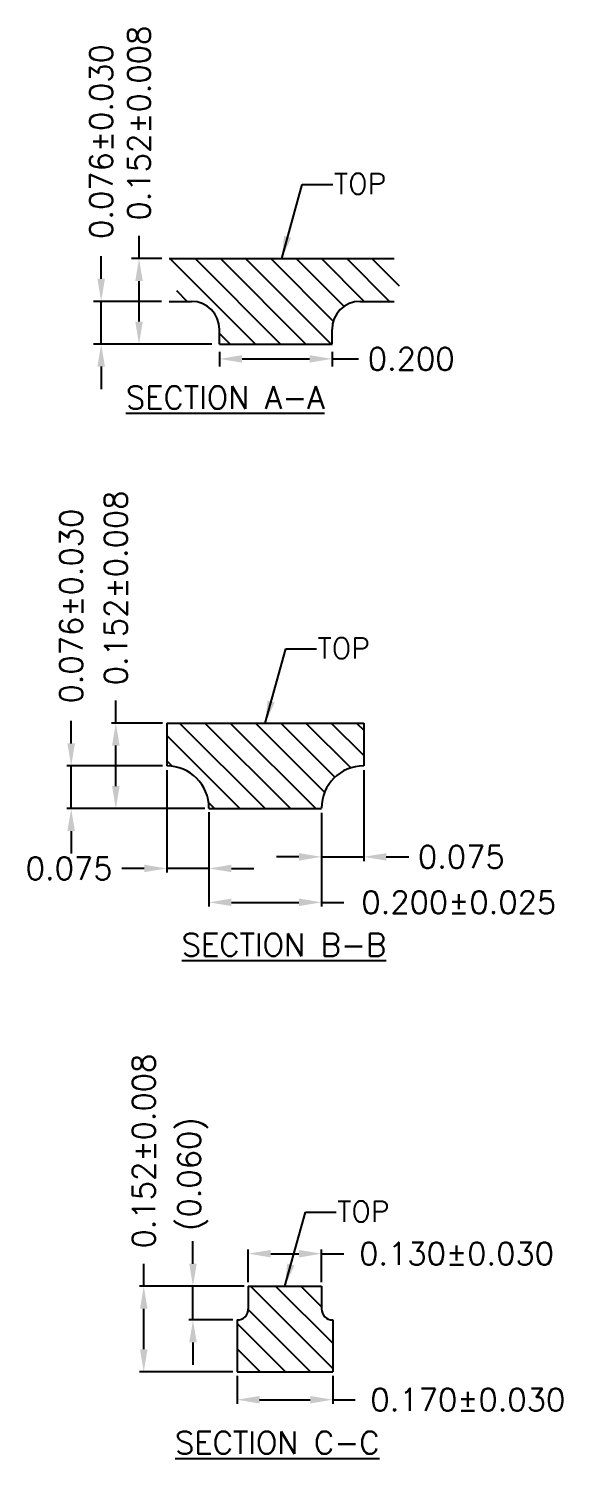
# Model space of a CAD drawing. Header units: millimetres. Extents: x 425.67 to 433.73, y 107.94 to 113.78.
# Drawn here: x 431.83 to 433.73, y 108.7 to 113.78 of the extents above; entities that cross this region are included whole.
import ezdxf

# ---------------------------------------------------------------- set-up
doc = ezdxf.new("R2010")
doc.units = ezdxf.units.MM
doc.header["$LTSCALE"] = 0.5
doc.header["$PDMODE"] = 98
doc.layers.add('TB', color=7, linetype='Continuous')
doc.styles.add('ADESK1', font='romans')
doc.styles.add('Chinese', font='SimSun.ttf', dxfattribs={"height": 5})
doc.styles.add('SIMPLEX', font='simplex.shx')
doc.dimstyles.new('Standard$0', dxfattribs={"dimtxt": 0.08, "dimasz": 0.08, "dimexe": 0.027, "dimexo": 0.027, "dimgap": 0.027, "dimtad": 1, "dimdec": 3, "dimrnd": 0.0005, "dimzin": 1, "dimtxsty": 'SIMPLEX', "dimcen": 0.1905, "dimclrd": 256, "dimclre": 256, "dimclrt": 256, "dimazin": 3, "dimtp": 0.03, "dimtm": 0.05, "dimtfac": 0.8, "dimtdec": 3, "dimtmove": 0, "dimatfit": 3, "dimfxl": 0.05, "dimtzin": 4, "dimlwd": -1, "dimlwe": -1})
doc.dimstyles.new('Standard4', dxfattribs={"dimtxt": 0.08, "dimasz": 0.08, "dimexe": 0.015, "dimexo": 0.015, "dimgap": 0.027, "dimtad": 1, "dimdec": 3, "dimrnd": 0.0005, "dimzin": 1, "dimtxsty": 'SIMPLEX', "dimcen": 0.1905, "dimclrd": 256, "dimclre": 256, "dimclrt": 256, "dimazin": 3, "dimtp": 0.03, "dimtm": 0.05, "dimtfac": 0.8, "dimtdec": 3, "dimtmove": 0, "dimatfit": 3, "dimfxl": 0.05, "dimtzin": 4, "dimlwd": -1, "dimlwe": -1})
doc.dimstyles.new('Standard4$0', dxfattribs={"dimtxt": 0.08, "dimasz": 0.08, "dimexe": 0.015, "dimexo": 0.015, "dimgap": 0.027, "dimtad": 1, "dimdec": 3, "dimrnd": 0.0005, "dimzin": 1, "dimtxsty": 'SIMPLEX', "dimcen": 0.1905, "dimclrd": 256, "dimclre": 256, "dimclrt": 256, "dimazin": 3, "dimtp": 0.03, "dimtm": 0.05, "dimtfac": 0.8, "dimtdec": 3, "dimtmove": 0, "dimatfit": 3, "dimfxl": 0.05, "dimtzin": 4, "dimlwd": -1, "dimlwe": -1})
pattern_1 = [(135, (407.43764, 111.00964), (-0.04490128, -0.04490128), [])]

# ---------------------------------------------------------------- blocks, each defined once
blk = doc.blocks.new('*D52')
at = {"ltscale": 0.1, "transparency": 16777216}
for p, q in [((432.0889, 112.8935), (432.0889, 112.9735)), ((432.3038, 112.8135), (432.0619, 112.8135)), ((432.0889, 112.6615), (432.0889, 112.8135)), ((432.4824, 112.6615), (432.0619, 112.6615)), ((432.0889, 112.5815), (432.0889, 112.5015))]:
    blk.add_line(p, q, dxfattribs=at)
for points in [[(432.0755, 112.8935), (432.1022, 112.8935), (432.0889, 112.8135)], [(432.0755, 112.5815), (432.1022, 112.5815), (432.0889, 112.6615)]]:
    blk.add_solid(points, dxfattribs=at)
at = {"layer": 'Defpoints', "color": 0, "ltscale": 0.1, "transparency": 16777216}
for p in [(432.0889, 112.8135), (432.3308, 112.8135), (432.5094, 112.6615)]:
    blk.add_point(p, dxfattribs=at)
at = {"ltscale": 0.1, "transparency": 16777216, "insert": (432.0889, 113.3814), "char_height": 0.08, "attachment_point": 5, "rotation": 90, "style": 'SIMPLEX'}
blk.add_mtext('\\A1;0.076%%P0.030', dxfattribs=at)
blk = doc.blocks.new('*D53')
at = {"ltscale": 0.1, "transparency": 16777216}
for p, q in [((432.2234, 112.9655), (432.2234, 113.0467)), ((432.304, 112.9655), (432.1964, 112.9655)), ((432.2234, 112.7415), (432.2234, 112.8855)), ((432.4824, 112.6615), (432.1964, 112.6615))]:
    blk.add_line(p, q, dxfattribs=at)
for points in [[(432.21, 112.8855), (432.2367, 112.8855), (432.2234, 112.9655)], [(432.21, 112.7415), (432.2367, 112.7415), (432.2234, 112.6615)]]:
    blk.add_solid(points, dxfattribs=at)
at = {"layer": 'Defpoints', "color": 0, "ltscale": 0.1, "transparency": 16777216}
for p in [(432.2234, 112.9655), (432.331, 112.9655), (432.5094, 112.6615)]:
    blk.add_point(p, dxfattribs=at)
at = {"ltscale": 0.1, "transparency": 16777216, "insert": (432.2234, 113.447), "char_height": 0.08, "attachment_point": 5, "rotation": 90, "style": 'SIMPLEX'}
blk.add_mtext('\\A1;0.152%%P0.008', dxfattribs=at)
blk = doc.blocks.new('*D56')
at = {"ltscale": 0.1, "transparency": 16777216}
for p, q in [((432.5094, 112.6345), (432.5094, 112.5819)), ((432.9094, 112.6345), (432.9094, 112.5819)), ((432.5894, 112.6089), (432.8294, 112.6089)), ((432.9094, 112.6089), (433.0038, 112.6089))]:
    blk.add_line(p, q, dxfattribs=at)
for points in [[(432.5894, 112.6222), (432.5894, 112.5956), (432.5094, 112.6089)], [(432.8294, 112.6222), (432.8294, 112.5956), (432.9094, 112.6089)]]:
    blk.add_solid(points, dxfattribs=at)
at = {"layer": 'Defpoints', "color": 0, "ltscale": 0.1, "transparency": 16777216}
for p in [(432.5094, 112.6615), (432.9094, 112.6615), (432.9094, 112.6089)]:
    blk.add_point(p, dxfattribs=at)
at = {"ltscale": 0.1, "transparency": 16777216, "insert": (433.1908, 112.6089), "char_height": 0.08, "attachment_point": 5, "style": 'SIMPLEX'}
blk.add_mtext('\\A1;0.200', dxfattribs=at)
blk = doc.blocks.new('*D170')
at = {"ltscale": 0.1, "transparency": 16777216}
for p, q in [((432.4719, 110.9952), (432.4719, 110.6621)), ((432.8719, 110.9952), (432.8719, 110.6621)), ((432.5519, 110.6771), (432.7919, 110.6771)), ((432.8719, 110.6771), (432.9519, 110.6771))]:
    blk.add_line(p, q, dxfattribs=at)
for points in [[(432.5519, 110.6905), (432.5519, 110.6638), (432.4719, 110.6771)], [(432.7919, 110.6905), (432.7919, 110.6638), (432.8719, 110.6771)]]:
    blk.add_solid(points, dxfattribs=at)
at = {"layer": 'Defpoints', "color": 0, "ltscale": 0.1, "transparency": 16777216}
for p in [(432.4719, 111.0102), (432.8719, 111.0102), (432.8719, 110.6771)]:
    blk.add_point(p, dxfattribs=at)
at = {"ltscale": 0.1, "transparency": 16777216, "insert": (433.3599, 110.6771), "char_height": 0.08, "attachment_point": 5, "style": 'SIMPLEX'}
blk.add_mtext('\\A1;0.200%%P0.025', dxfattribs=at)
blk = doc.blocks.new('*D171')
at = {"ltscale": 0.1, "transparency": 16777216}
for p, q in [((432.141, 111.3142), (432.141, 111.3942)), ((432.3069, 111.3142), (432.126, 111.3142)), ((432.141, 111.0902), (432.141, 111.2342)), ((432.4569, 111.0102), (432.126, 111.0102))]:
    blk.add_line(p, q, dxfattribs=at)
for points in [[(432.1276, 111.2342), (432.1543, 111.2342), (432.141, 111.3142)], [(432.1276, 111.0902), (432.1543, 111.0902), (432.141, 111.0102)]]:
    blk.add_solid(points, dxfattribs=at)
at = {"layer": 'Defpoints', "color": 0, "ltscale": 0.1, "transparency": 16777216}
for p in [(432.141, 111.3142), (432.3219, 111.3142), (432.4719, 111.0102)]:
    blk.add_point(p, dxfattribs=at)
at = {"ltscale": 0.1, "transparency": 16777216, "insert": (432.141, 111.7946), "char_height": 0.08, "attachment_point": 5, "rotation": 90, "style": 'SIMPLEX'}
blk.add_mtext('\\A1;0.152%%P0.008', dxfattribs=at)
blk = doc.blocks.new('*D172')
at = {"ltscale": 0.1, "transparency": 16777216}
for p, q in [((431.9822, 111.2422), (431.9822, 111.3222)), ((432.3069, 111.1622), (431.9672, 111.1622)), ((431.9822, 111.0102), (431.9822, 111.1622)), ((432.4569, 111.0102), (431.9672, 111.0102)), ((431.9822, 110.9302), (431.9822, 110.8502))]:
    blk.add_line(p, q, dxfattribs=at)
for points in [[(431.9689, 111.2422), (431.9956, 111.2422), (431.9822, 111.1622)], [(431.9689, 110.9302), (431.9956, 110.9302), (431.9822, 111.0102)]]:
    blk.add_solid(points, dxfattribs=at)
at = {"layer": 'Defpoints', "color": 0, "ltscale": 0.1, "transparency": 16777216}
for p in [(431.9822, 111.1622), (432.3219, 111.1622), (432.4719, 111.0102)]:
    blk.add_point(p, dxfattribs=at)
at = {"ltscale": 0.1, "transparency": 16777216, "insert": (431.9822, 111.7302), "char_height": 0.08, "attachment_point": 5, "rotation": 90, "style": 'SIMPLEX'}
blk.add_mtext('\\A1;0.076%%P0.030', dxfattribs=at)
blk = doc.blocks.new('*D173')
at = {"ltscale": 0.1, "transparency": 16777216}
for p, q in [((432.3219, 111.1472), (432.3219, 110.7826)), ((432.4719, 110.9972), (432.4719, 110.7826)), ((432.2419, 110.7976), (432.1619, 110.7976)), ((432.4719, 110.7976), (432.3219, 110.7976)), ((432.5519, 110.7976), (432.6319, 110.7976))]:
    blk.add_line(p, q, dxfattribs=at)
for points in [[(432.2419, 110.8109), (432.2419, 110.7843), (432.3219, 110.7976)], [(432.5519, 110.8109), (432.5519, 110.7843), (432.4719, 110.7976)]]:
    blk.add_solid(points, dxfattribs=at)
at = {"layer": 'Defpoints', "color": 0, "ltscale": 0.1, "transparency": 16777216}
for p in [(432.3219, 111.1622), (432.4719, 111.0122), (432.3219, 110.7976)]:
    blk.add_point(p, dxfattribs=at)
at = {"ltscale": 0.1, "transparency": 16777216, "insert": (431.9749, 110.7976), "char_height": 0.08, "attachment_point": 5, "style": 'SIMPLEX'}
blk.add_mtext('\\A1;0.075', dxfattribs=at)
blk = doc.blocks.new('*D174')
at = {"ltscale": 0.1, "transparency": 16777216}
for p, q in [((433.0219, 111.1472), (433.0219, 110.8238)), ((432.8719, 110.9952), (432.8719, 110.8238)), ((432.7919, 110.8388), (432.7119, 110.8388)), ((432.8719, 110.8388), (433.0219, 110.8388)), ((433.1019, 110.8388), (433.1819, 110.8388))]:
    blk.add_line(p, q, dxfattribs=at)
for points in [[(432.7919, 110.8521), (432.7919, 110.8255), (432.8719, 110.8388)], [(433.1019, 110.8521), (433.1019, 110.8255), (433.0219, 110.8388)]]:
    blk.add_solid(points, dxfattribs=at)
at = {"layer": 'Defpoints', "color": 0, "ltscale": 0.1, "transparency": 16777216}
for p in [(433.0219, 111.1622), (432.8719, 111.0102), (433.0219, 110.8388)]:
    blk.add_point(p, dxfattribs=at)
at = {"ltscale": 0.1, "transparency": 16777216, "insert": (433.3689, 110.8388), "char_height": 0.08, "attachment_point": 5, "style": 'SIMPLEX'}
blk.add_mtext('\\A1;0.075', dxfattribs=at)
blk = doc.blocks.new('*D176')
at = {"ltscale": 0.1, "transparency": 16777216}
for p, q in [((432.6118, 109.3275), (432.6118, 109.4432)), ((432.6918, 109.4282), (432.7918, 109.4282)), ((432.8718, 109.3275), (432.8718, 109.4432)), ((432.8718, 109.4282), (432.9518, 109.4282))]:
    blk.add_line(p, q, dxfattribs=at)
for points in [[(432.6918, 109.4415), (432.6918, 109.4148), (432.6118, 109.4282)], [(432.7918, 109.4415), (432.7918, 109.4148), (432.8718, 109.4282)]]:
    blk.add_solid(points, dxfattribs=at)
at = {"layer": 'Defpoints', "color": 0, "ltscale": 0.1, "transparency": 16777216}
for p in [(432.8718, 109.4282), (432.6118, 109.3125), (432.8718, 109.3125)]:
    blk.add_point(p, dxfattribs=at)
at = {"ltscale": 0.1, "transparency": 16777216, "insert": (433.3521, 109.4282), "char_height": 0.08, "attachment_point": 5, "style": 'SIMPLEX'}
blk.add_mtext('\\A1;0.130%%P0.030', dxfattribs=at)
blk = doc.blocks.new('*D177')
at = {"ltscale": 0.1, "transparency": 16777216}
for p, q in [((432.5718, 108.9935), (432.5718, 108.894)), ((432.9118, 108.9935), (432.9118, 108.894)), ((432.6518, 108.909), (432.8318, 108.909)), ((432.9118, 108.909), (432.9918, 108.909))]:
    blk.add_line(p, q, dxfattribs=at)
for points in [[(432.6518, 108.9224), (432.6518, 108.8957), (432.5718, 108.909)], [(432.8318, 108.9224), (432.8318, 108.8957), (432.9118, 108.909)]]:
    blk.add_solid(points, dxfattribs=at)
at = {"layer": 'Defpoints', "color": 0, "ltscale": 0.1, "transparency": 16777216}
for p in [(432.5718, 109.0085), (432.9118, 109.0085), (432.9118, 108.909)]:
    blk.add_point(p, dxfattribs=at)
at = {"ltscale": 0.1, "transparency": 16777216, "insert": (433.3921, 108.909), "char_height": 0.08, "attachment_point": 5, "style": 'SIMPLEX'}
blk.add_mtext('\\A1;0.170%%P0.030', dxfattribs=at)
blk = doc.blocks.new('*D175')
at = {"ltscale": 0.1, "transparency": 16777216}
for p, q in [((432.2402, 109.3125), (432.2402, 109.3925)), ((432.5968, 109.3125), (432.2252, 109.3125)), ((432.2402, 109.0885), (432.2402, 109.2325)), ((432.5568, 109.0085), (432.2252, 109.0085))]:
    blk.add_line(p, q, dxfattribs=at)
for points in [[(432.2269, 109.2325), (432.2536, 109.2325), (432.2402, 109.3125)], [(432.2269, 109.0885), (432.2536, 109.0885), (432.2402, 109.0085)]]:
    blk.add_solid(points, dxfattribs=at)
at = {"layer": 'Defpoints', "color": 0, "ltscale": 0.1, "transparency": 16777216}
for p in [(432.2402, 109.3125), (432.6118, 109.3125), (432.5718, 109.0085)]:
    blk.add_point(p, dxfattribs=at)
at = {"ltscale": 0.1, "transparency": 16777216, "insert": (432.2402, 109.7929), "char_height": 0.08, "attachment_point": 5, "rotation": 90, "style": 'SIMPLEX'}
blk.add_mtext('\\A1;0.152%%P0.008', dxfattribs=at)
blk = doc.blocks.new('*D178')
at = {"ltscale": 0.1, "transparency": 16777216}
for p, q in [((432.4152, 109.3925), (432.4152, 109.4725)), ((432.5968, 109.3125), (432.4002, 109.3125)), ((432.4152, 109.1925), (432.4152, 109.3125)), ((432.5568, 109.1925), (432.4002, 109.1925)), ((432.4152, 109.1125), (432.4152, 109.0325))]:
    blk.add_line(p, q, dxfattribs=at)
for points in [[(432.4018, 109.3925), (432.4285, 109.3925), (432.4152, 109.3125)], [(432.4018, 109.1125), (432.4285, 109.1125), (432.4152, 109.1925)]]:
    blk.add_solid(points, dxfattribs=at)
at = {"layer": 'Defpoints', "color": 0, "ltscale": 0.1, "transparency": 16777216}
for p in [(432.4152, 109.3125), (432.6118, 109.3125), (432.5718, 109.1925)]:
    blk.add_point(p, dxfattribs=at)
at = {"ltscale": 0.1, "transparency": 16777216, "insert": (432.4152, 109.711), "char_height": 0.08, "attachment_point": 5, "rotation": 90, "style": 'SIMPLEX'}
blk.add_mtext('\\A1;(0.060)', dxfattribs=at)

msp = doc.modelspace()

# ---------------------------------------------------------------- hatches: boundary and pattern name
at = {"ltscale": 0.1}
h = msp.add_hatch(dxfattribs=at)
h.set_pattern_fill('ANSI31', color=0, scale=0.02, angle=90, style=0)
h.set_pattern_definition(pattern_1)
edge = h.paths.add_edge_path()
edge.add_line((433.0094, 112.8135), (433.1298, 112.8135))
edge.add_spline(control_points=[(433.1298, 112.8135), (433.1419, 112.8218), (433.1819, 112.8651), (433.0741, 112.9239), (433.1183, 112.9569), (433.1298, 112.9655)], knot_values=[0, 0, 0, 0, 0.03085, 0.109821, 0.137676, 0.137676, 0.137676, 0.137676], degree=3, periodic=0)
edge.add_line((433.1298, 112.9655), (432.331, 112.9655))
edge.add_spline(control_points=[(432.331, 112.9655), (432.32, 112.9573), (432.2779, 112.9246), (432.3847, 112.8663), (432.3447, 112.823), (432.3308, 112.8135)], knot_values=[0.001312, 0.001312, 0.001312, 0.001312, 0.027856, 0.106827, 0.137676, 0.137676, 0.137676, 0.137676], degree=3, periodic=0)
edge.add_line((432.3308, 112.8135), (432.4094, 112.8135))
edge.add_arc((432.4094, 112.7135), 0.1, 0, 90, ccw=False)
edge.add_line((432.5094, 112.7135), (432.5094, 112.6615))
edge.add_line((432.5094, 112.6615), (432.9094, 112.6615))
edge.add_line((432.9094, 112.6615), (432.9094, 112.7135))
edge.add_arc((433.0094, 112.7135), 0.1, 90, 180, ccw=False)
h = msp.add_hatch(dxfattribs=at)
h.set_pattern_fill('ANSI31', color=0, scale=0.02, angle=90, style=0)
h.set_pattern_definition(pattern_1)
h.paths.add_polyline_path([(433.0219, 111.1622), (433.0219, 111.3142), (432.3219, 111.3142), (432.3219, 111.1622, -0.414214), (432.4719, 111.0122), (432.4719, 111.0102), (432.8719, 111.0102, -0.418124)])
h = msp.add_hatch(dxfattribs=at)
h.set_pattern_fill('ANSI31', color=0, scale=0.02, angle=90, style=0)
h.set_pattern_definition([(135, (407.661746, 110.56195), (-0.04490128, -0.04490128), [])])
h.paths.add_polyline_path([(432.9118, 109.1925, -0.414214), (432.8718, 109.2325), (432.8718, 109.3125), (432.6118, 109.3125), (432.6118, 109.2325, -0.414214), (432.5718, 109.1925), (432.5718, 109.0085), (432.9118, 109.0085)])

# ---------------------------------------------------------------- linework, layer by layer
for p, q in [((432.331, 112.9655), (433.1298, 112.9655)), ((432.3308, 112.8135), (432.4094, 112.8135)), ((433.0094, 112.8135), (433.1298, 112.8135)), ((432.5094, 112.6615), (432.9094, 112.6615)), ((432.3219, 111.3142), (433.0219, 111.3142)), ((432.3219, 111.3142), (432.3219, 111.1622)), ((433.0219, 111.3142), (433.0219, 111.1622)), ((432.4719, 111.0122), (432.4719, 111.0102)), ((432.4719, 111.0102), (432.8719, 111.0102)), ((432.6118, 109.3125), (432.8718, 109.3125)), ((432.6118, 109.3125), (432.6118, 109.2325)), ((432.8718, 109.3125), (432.8718, 109.2325)), ((432.5718, 109.1925), (432.5718, 109.0085)), ((432.9118, 109.1925), (432.9118, 109.0085)), ((432.5718, 109.0085), (432.9118, 109.0085))]:
    msp.add_line(p, q, dxfattribs=at)
at = {"color": 0, "ltscale": 0.1}
for p, q in [((432.5094, 112.6615), (432.5094, 112.7135)), ((432.9094, 112.6615), (432.9094, 112.7135))]:
    msp.add_line(p, q, dxfattribs=at)
for centre, start, end in [((432.4094, 112.7135), 360, 90), ((433.0094, 112.7135), 90, 180)]:
    msp.add_arc(centre, 0.1, start, end, dxfattribs=at)
at = {"ltscale": 0.1}
for centre, radius, start, end in [((432.3219, 111.0122), 0.15, 0, 90), ((433.0219, 111.0122), 0.15, 90, 180), ((432.5718, 109.2325), 0.04, 270, 0), ((432.9118, 109.2325), 0.04, 180, 270)]:
    msp.add_arc(centre, radius, start, end, dxfattribs=at)

# ---------------------------------------------------------------- texts
at = {"ltscale": 0.1, "char_height": 0.08, "attachment_point": 1, "style": 'Chinese'}
for s, insert, width in [('{\\Fsimplex|c0;\\LSECTION A-A}', (432.1768, 112.5117), 0.873268), ('{\\Fsimplex|c0;\\LSECTION \\Fsimplex|c134;B\\Fsimplex|c0;-\\Fsimplex|c134;B}', (432.3752, 110.5662), 0.960972), ('{\\Fsimplex|c0;\\LSECTION \\Fsimplex|c134;C\\Fsimplex|c0;-\\Fsimplex|c134;C}', (432.3514, 108.7964), 0.960972)]:
    msp.add_mtext(s, dxfattribs=dict(at, insert=insert, width=width))
at = {"layer": 'TB', "style": 'ADESK1'}
for p in [(432.9161, 113.1946), (432.8577, 111.5434), (432.9275, 109.5417)]:
    msp.add_text('TOP', height=0.07363, dxfattribs=at).set_placement(p)

# ---------------------------------------------------------------- dimensions: what is measured, and where the dimension line sits
at = {"ltscale": 0.1}
for base, p2, text, picture, middle in [((432.2234, 112.9655), (432.331, 112.9655), '0.152%%P0.008', '*D53', (432.2234, 113.447)), ((432.0889, 112.8135), (432.3308, 112.8135), '0.076%%P0.030', '*D52', (432.0889, 113.3814))]:
    dim = msp.add_linear_dim(base=base, p1=(432.5094, 112.6615), p2=p2, angle=90, text=text, dimstyle='Standard$0', dxfattribs=at)
    dim.commit()
    dim.dimension.update_dxf_attribs({"geometry": picture, "text_midpoint": middle, "dimtype": 160})
at = {"color": 0, "ltscale": 0.1}
dim = msp.add_linear_dim(base=(432.9094, 112.6089), p1=(432.5094, 112.6615), p2=(432.9094, 112.6615), text='0.200', dimstyle='Standard$0', dxfattribs=at)
dim.commit()
dim.dimension.update_dxf_attribs({"geometry": '*D56', "text_midpoint": (433.1908, 112.6089), "dimtype": 160})
at = {"ltscale": 0.1}
for base, p1, p2, text, picture, middle in [((432.141, 111.3142), (432.4719, 111.0102), (432.3219, 111.3142), '0.152%%P0.008', '*D171', (432.141, 111.7946)), ((431.9822, 111.1622), (432.4719, 111.0102), (432.3219, 111.1622), '0.076%%P0.030', '*D172', (431.9822, 111.7302)), ((432.2402, 109.3125), (432.5718, 109.0085), (432.6118, 109.3125), '0.152%%P0.008', '*D175', (432.2402, 109.7929)), ((432.4152, 109.3125), (432.5718, 109.1925), (432.6118, 109.3125), '(0.060)', '*D178', (432.4152, 109.711))]:
    dim = msp.add_linear_dim(base=base, p1=p1, p2=p2, angle=90, text=text, dimstyle='Standard4$0', dxfattribs=at)
    dim.commit()
    dim.dimension.update_dxf_attribs({"geometry": picture, "text_midpoint": middle})
for base, p1, p2, text, picture, middle in [((432.3219, 110.7976), (432.4719, 111.0122), (432.3219, 111.1622), '0.075', '*D173', (431.9749, 110.7976)), ((433.0219, 110.8388), (432.8719, 111.0102), (433.0219, 111.1622), '0.075', '*D174', (433.3689, 110.8388)), ((432.8719, 110.6771), (432.4719, 111.0102), (432.8719, 111.0102), '0.200%%P0.025', '*D170', (433.3599, 110.6771)), ((432.8718, 109.4282), (432.6118, 109.3125), (432.8718, 109.3125), '0.130%%P0.030', '*D176', (433.3521, 109.4282)), ((432.9118, 108.909), (432.5718, 109.0085), (432.9118, 109.0085), '0.170%%P0.030', '*D177', (433.3921, 108.909))]:
    dim = msp.add_linear_dim(base=base, p1=p1, p2=p2, text=text, dimstyle='Standard4$0', dxfattribs=at)
    dim.commit()
    dim.dimension.update_dxf_attribs({"geometry": picture, "text_midpoint": middle})

# ---------------------------------------------------------------- leaders
at = {"color": 1, "ltscale": 0.1}
for points in [[(432.7304, 112.9655), (432.803, 113.2292), (432.9127, 113.2292)], [(432.6719, 111.3142), (432.7446, 111.5779), (432.8542, 111.5779)], [(432.7418, 109.3125), (432.8145, 109.5762), (432.9241, 109.5762)]]:
    msp.add_leader(points, dimstyle='Standard4', override={"dimgap": 0.027, "dimtad": 0}, dxfattribs=at)

doc.saveas('drawing.dxf')
